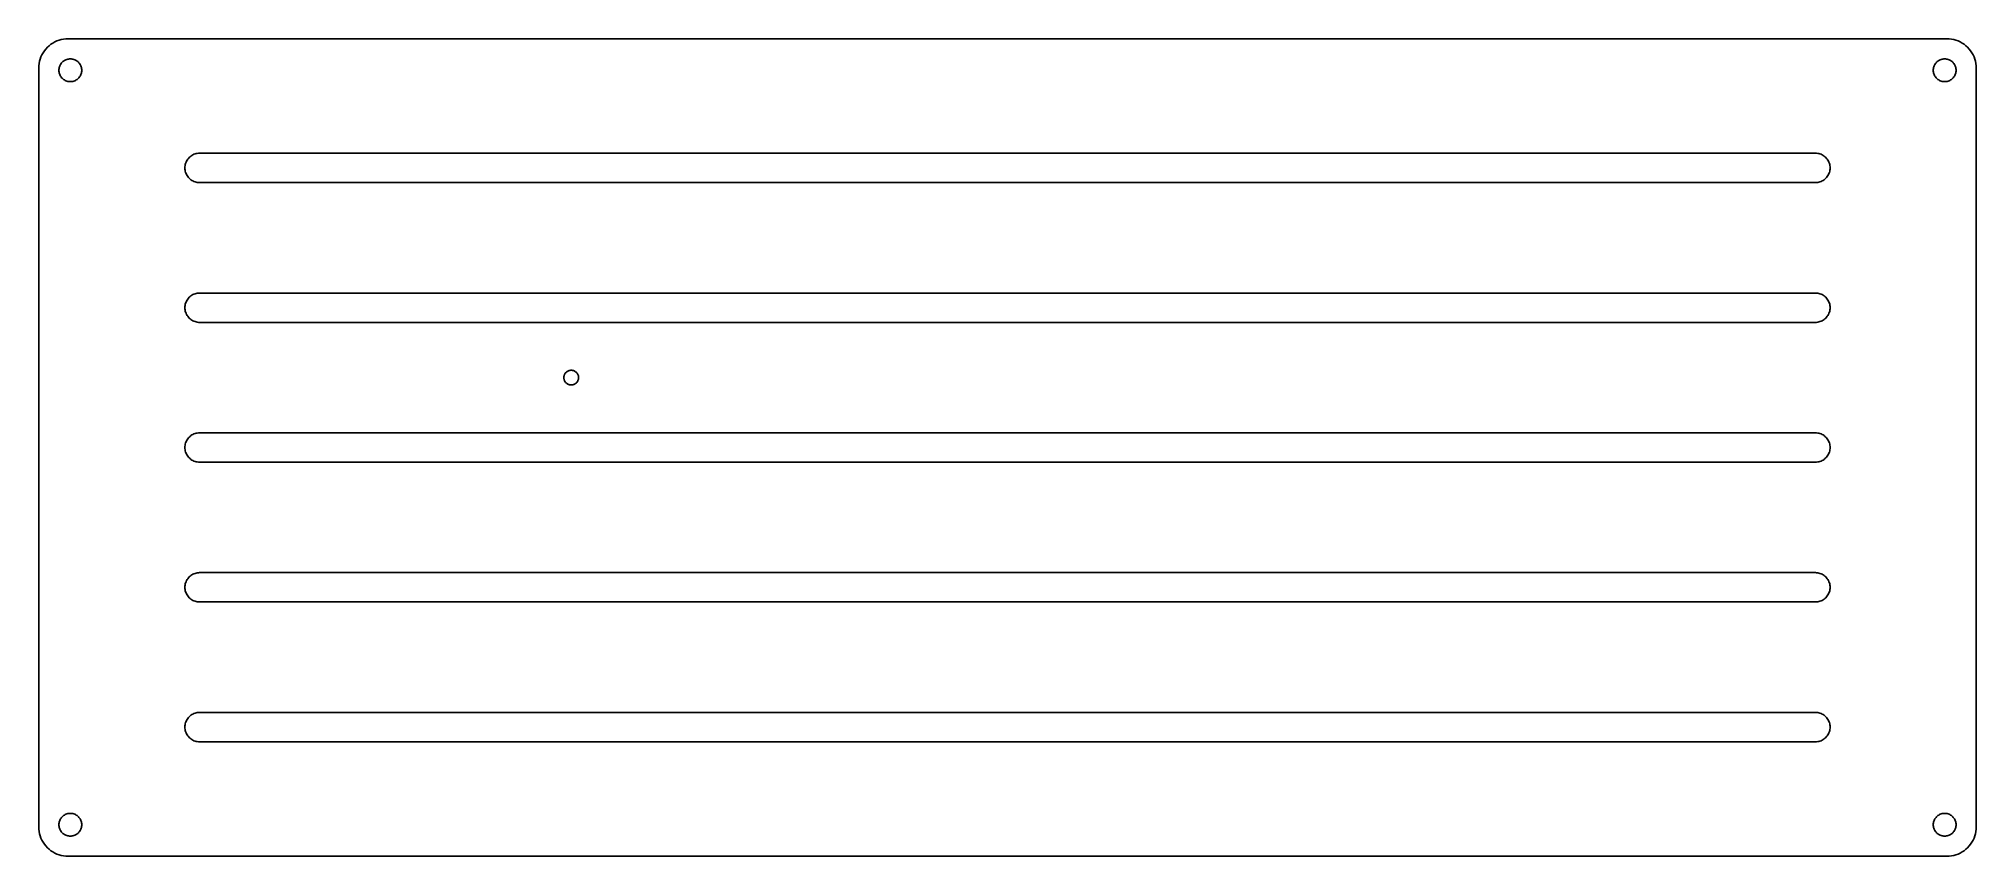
# Model space of a CAD drawing. Extents: x 0 to 264, y 0 to 112.
import ezdxf

# ---------------------------------------------------------------- set-up
doc = ezdxf.new("R2010")
doc.units = 0
doc.layers.get('0').update_dxf_attribs({"linetype": 'CONTINUOUS'})

msp = doc.modelspace()

# ---------------------------------------------------------------- linework, layer by layer
at = {"color": 0}
for p, q in [((1.74322, 110.736), (2.00504, 110.91)), ((2.00504, 110.91), (2.27928, 111.064)), ((2.27928, 111.064), (2.56315, 111.195)), ((2.56315, 111.195), (2.85805, 111.304)), ((2.85805, 111.304), (3.16122, 111.388)), ((3.16122, 111.388), (3.46852, 111.45)), ((3.46852, 111.45), (3.78135, 111.487)), ((3.78135, 111.487), (4.09416, 111.5)), ((4.09416, 111.5), (259.895, 111.499)), ((259.895, 111.499), (260.208, 111.487)), ((260.208, 111.487), (260.521, 111.45)), ((260.521, 111.45), (260.828, 111.388)), ((260.828, 111.388), (261.131, 111.304)), ((261.131, 111.304), (261.426, 111.195)), ((261.426, 111.195), (261.71, 111.064)), ((261.71, 111.064), (261.984, 110.91)), ((261.984, 110.91), (262.246, 110.736)), ((0.14332, 108.125), (0.20533, 108.432)), ((0.20533, 108.432), (0.28939, 108.736)), ((0.28939, 108.736), (0.39825, 109.031)), ((0.39825, 109.031), (0.52917, 109.314)), ((0.52917, 109.314), (0.68351, 109.589)), ((0.68351, 109.589), (0.85714, 109.85)), ((0.85714, 109.85), (1.05282, 110.097)), ((1.05282, 110.097), (1.26642, 110.327)), ((1.26642, 110.327), (1.49655, 110.541)), ((1.49655, 110.541), (1.74322, 110.736)), ((3.21359, 108.206), (3.13917, 108.111)), ((3.29765, 108.296), (3.21359, 108.206)), ((3.38722, 108.38), (3.29765, 108.296)), ((3.4823, 108.454), (3.38722, 108.38)), ((3.58429, 108.522), (3.4823, 108.454)), ((3.69037, 108.581), (3.58429, 108.522)), ((3.80062, 108.632), (3.69037, 108.581)), ((3.91502, 108.674), (3.80062, 108.632)), ((4.03214, 108.707), (3.91502, 108.674)), ((4.15202, 108.731), (4.03214, 108.707)), ((4.27193, 108.745), (4.15202, 108.731)), ((4.39318, 108.749), (4.27193, 108.745)), ((4.51584, 108.745), (4.39318, 108.749)), ((4.63571, 108.731), (4.51584, 108.745)), ((4.75562, 108.707), (4.63571, 108.731)), ((4.87274, 108.674), (4.75562, 108.707)), ((4.98711, 108.632), (4.87274, 108.674)), ((5.09736, 108.581), (4.98711, 108.632)), ((5.20347, 108.522), (5.09736, 108.581)), ((5.30408, 108.454), (5.20347, 108.522)), ((5.40053, 108.38), (5.30408, 108.454)), ((5.4901, 108.296), (5.40053, 108.38)), ((5.5728, 108.206), (5.4901, 108.296)), ((5.6472, 108.111), (5.5728, 108.206)), ((258.417, 108.206), (258.342, 108.111)), ((258.499, 108.296), (258.417, 108.206)), ((258.589, 108.38), (258.499, 108.296)), ((258.685, 108.454), (258.589, 108.38)), ((258.786, 108.522), (258.685, 108.454)), ((258.892, 108.581), (258.786, 108.522)), ((259.002, 108.632), (258.892, 108.581)), ((259.117, 108.674), (259.002, 108.632)), ((259.234, 108.707), (259.117, 108.674)), ((259.354, 108.731), (259.234, 108.707)), ((259.474, 108.745), (259.354, 108.731)), ((259.596, 108.749), (259.474, 108.745)), ((259.717, 108.745), (259.596, 108.749)), ((259.837, 108.731), (259.717, 108.745)), ((259.957, 108.707), (259.837, 108.731)), ((260.074, 108.674), (259.957, 108.707)), ((260.189, 108.632), (260.074, 108.674)), ((260.3, 108.581), (260.189, 108.632)), ((260.405, 108.522), (260.3, 108.581)), ((260.507, 108.454), (260.405, 108.522)), ((260.602, 108.38), (260.507, 108.454)), ((260.692, 108.296), (260.602, 108.38)), ((260.774, 108.206), (260.692, 108.296)), ((260.85, 108.111), (260.774, 108.206)), ((262.246, 110.736), (262.493, 110.541)), ((262.493, 110.541), (262.724, 110.327)), ((262.724, 110.327), (262.937, 110.097)), ((262.937, 110.097), (263.132, 109.85)), ((263.132, 109.85), (263.306, 109.589)), ((263.306, 109.589), (263.46, 109.314)), ((263.46, 109.314), (263.591, 109.031)), ((263.591, 109.031), (263.7, 108.736)), ((263.7, 108.736), (263.784, 108.432)), ((263.784, 108.432), (263.846, 108.125)), ((0.09371, 4.09829), (0.09508, 107.5)), ((0.09508, 107.5), (0.10611, 107.812)), ((0.10611, 107.812), (0.14332, 108.125)), ((2.84841, 107.322), (2.84427, 107.2)), ((2.84427, 107.2), (2.84841, 107.078)), ((2.86219, 107.442), (2.84841, 107.322)), ((2.84841, 107.078), (2.86219, 106.958)), ((2.88699, 107.561), (2.86219, 107.442)), ((2.86219, 106.958), (2.88699, 106.838)), ((2.92006, 107.678), (2.88699, 107.561)), ((2.88699, 106.838), (2.92006, 106.721)), ((2.9614, 107.793), (2.92006, 107.678)), ((2.92006, 106.721), (2.9614, 106.606)), ((3.01239, 107.903), (2.9614, 107.793)), ((2.9614, 106.606), (3.01239, 106.496)), ((3.07165, 108.009), (3.01239, 107.903)), ((3.01239, 106.496), (3.07165, 106.39)), ((3.13917, 108.111), (3.07165, 108.009)), ((3.07165, 106.39), (3.13917, 106.289)), ((3.13917, 106.289), (3.21359, 106.193)), ((3.21359, 106.193), (3.29765, 106.104)), ((3.29765, 106.104), (3.38722, 106.021)), ((3.38722, 106.021), (3.4823, 105.946)), ((3.4823, 105.946), (3.58429, 105.877)), ((3.58429, 105.877), (3.69037, 105.818)), ((3.69037, 105.818), (3.80062, 105.767)), ((3.80062, 105.767), (3.91502, 105.726)), ((3.91502, 105.726), (4.03214, 105.693)), ((4.03214, 105.693), (4.15202, 105.669)), ((4.15202, 105.669), (4.27193, 105.654)), ((4.27193, 105.654), (4.39318, 105.65)), ((4.39318, 105.65), (4.51584, 105.654)), ((4.51584, 105.654), (4.63571, 105.669)), ((4.63571, 105.669), (4.75562, 105.693)), ((4.75562, 105.693), (4.87274, 105.726)), ((4.87274, 105.726), (4.98711, 105.767)), ((4.98711, 105.767), (5.09736, 105.818)), ((5.09736, 105.818), (5.20347, 105.877)), ((5.20347, 105.877), (5.30408, 105.946)), ((5.30408, 105.946), (5.40053, 106.021)), ((5.40053, 106.021), (5.4901, 106.104)), ((5.4901, 106.104), (5.5728, 106.193)), ((5.5728, 106.193), (5.6472, 106.289)), ((5.71609, 108.009), (5.6472, 108.111)), ((5.6472, 106.289), (5.71609, 106.39)), ((5.77536, 107.903), (5.71609, 108.009)), ((5.71609, 106.39), (5.77536, 106.496)), ((5.82634, 107.793), (5.77536, 107.903)), ((5.77536, 106.496), (5.82634, 106.606)), ((5.86768, 107.678), (5.82634, 107.793)), ((5.82634, 106.606), (5.86768, 106.721)), ((5.90077, 107.561), (5.86768, 107.678)), ((5.86768, 106.721), (5.90077, 106.838)), ((5.9242, 107.442), (5.90077, 107.561)), ((5.90077, 106.838), (5.9242, 106.958)), ((5.93933, 107.322), (5.9242, 107.442)), ((5.9242, 106.958), (5.93933, 107.078)), ((5.94349, 107.2), (5.93933, 107.322)), ((5.93933, 107.078), (5.94349, 107.2)), ((258.051, 107.322), (258.046, 107.2)), ((258.046, 107.2), (258.051, 107.078)), ((258.065, 107.442), (258.051, 107.322)), ((258.051, 107.078), (258.065, 106.958)), ((258.089, 107.561), (258.065, 107.442)), ((258.065, 106.958), (258.089, 106.838)), ((258.122, 107.678), (258.089, 107.561)), ((258.089, 106.838), (258.122, 106.721)), ((258.165, 107.793), (258.122, 107.678)), ((258.122, 106.721), (258.165, 106.606)), ((258.215, 107.903), (258.165, 107.793)), ((258.165, 106.606), (258.215, 106.496)), ((258.273, 108.009), (258.215, 107.903)), ((258.215, 106.496), (258.273, 106.39)), ((258.342, 108.111), (258.273, 108.009)), ((258.273, 106.39), (258.342, 106.289)), ((258.342, 106.289), (258.417, 106.193)), ((258.417, 106.193), (258.499, 106.104)), ((258.499, 106.104), (258.589, 106.021)), ((258.589, 106.021), (258.685, 105.946)), ((258.685, 105.946), (258.786, 105.877)), ((258.786, 105.877), (258.892, 105.818)), ((258.892, 105.818), (259.002, 105.767)), ((259.002, 105.767), (259.117, 105.726)), ((259.117, 105.726), (259.234, 105.693)), ((259.234, 105.693), (259.354, 105.669)), ((259.354, 105.669), (259.474, 105.654)), ((259.474, 105.654), (259.596, 105.65)), ((259.596, 105.65), (259.717, 105.654)), ((259.717, 105.654), (259.837, 105.669)), ((259.837, 105.669), (259.957, 105.693)), ((259.957, 105.693), (260.074, 105.726)), ((260.074, 105.726), (260.189, 105.767)), ((260.189, 105.767), (260.3, 105.818)), ((260.3, 105.818), (260.405, 105.877)), ((260.405, 105.877), (260.507, 105.946)), ((260.507, 105.946), (260.602, 106.021)), ((260.602, 106.021), (260.692, 106.104)), ((260.692, 106.104), (260.774, 106.193)), ((260.774, 106.193), (260.85, 106.289)), ((260.918, 108.009), (260.85, 108.111)), ((260.85, 106.289), (260.918, 106.39)), ((260.977, 107.903), (260.918, 108.009)), ((260.918, 106.39), (260.977, 106.496)), ((261.028, 107.793), (260.977, 107.903)), ((260.977, 106.496), (261.028, 106.606)), ((261.069, 107.678), (261.028, 107.793)), ((261.028, 106.606), (261.069, 106.721)), ((261.102, 107.561), (261.069, 107.678)), ((261.069, 106.721), (261.102, 106.838)), ((261.127, 107.442), (261.102, 107.561)), ((261.102, 106.838), (261.127, 106.958)), ((261.141, 107.322), (261.127, 107.442)), ((261.127, 106.958), (261.141, 107.078)), ((261.145, 107.2), (261.141, 107.322)), ((261.141, 107.078), (261.145, 107.2)), ((263.846, 108.125), (263.883, 107.812)), ((263.883, 107.812), (263.896, 107.5)), ((263.896, 107.5), (263.896, 4.09829)), ((20.377, 95.075), (20.2902, 94.9441)), ((20.4735, 95.1978), (20.377, 95.075)), ((20.581, 95.3135), (20.4735, 95.1978)), ((20.6954, 95.4193), (20.581, 95.3135)), ((20.8194, 95.5174), (20.6954, 95.4193)), ((20.9503, 95.6042), (20.8194, 95.5174)), ((21.0867, 95.6814), (20.9503, 95.6042)), ((21.2301, 95.7474), (21.0867, 95.6814)), ((21.3761, 95.8014), (21.2301, 95.7474)), ((21.5277, 95.8441), (21.3761, 95.8014)), ((21.682, 95.8744), (21.5277, 95.8441)), ((21.8378, 95.8921), (21.682, 95.8744)), ((21.9949, 95.8991), (21.8378, 95.8921)), ((241.995, 95.8991), (21.9949, 95.8991)), ((242.152, 95.8921), (241.995, 95.8991)), ((242.307, 95.8744), (242.152, 95.8921)), ((242.462, 95.8441), (242.307, 95.8744)), ((242.613, 95.8014), (242.462, 95.8441)), ((242.759, 95.7474), (242.613, 95.8014)), ((242.903, 95.6814), (242.759, 95.7474)), ((243.039, 95.6042), (242.903, 95.6814)), ((243.171, 95.5174), (243.039, 95.6042)), ((243.294, 95.4193), (243.171, 95.5174)), ((243.409, 95.3135), (243.294, 95.4193)), ((243.516, 95.1978), (243.409, 95.3135)), ((243.612, 95.075), (243.516, 95.1978)), ((243.699, 94.9441), (243.612, 95.075)), ((20.0008, 94.0551), (19.9953, 93.8982)), ((19.9953, 93.8982), (20.0008, 93.7426)), ((20.0201, 94.2125), (20.0008, 94.0551)), ((20.0008, 93.7426), (20.0201, 93.5852)), ((20.0491, 94.3652), (20.0201, 94.2125)), ((20.0201, 93.5852), (20.0491, 93.4325)), ((20.0932, 94.5169), (20.0491, 94.3652)), ((20.0491, 93.4325), (20.0932, 93.2808)), ((20.1469, 94.6644), (20.0932, 94.5169)), ((20.0932, 93.2808), (20.1469, 93.1333)), ((20.2131, 94.8062), (20.1469, 94.6644)), ((20.1469, 93.1333), (20.2131, 92.9915)), ((20.2902, 94.9441), (20.2131, 94.8062)), ((20.2131, 92.9915), (20.2902, 92.8536)), ((20.2902, 92.8536), (20.377, 92.7227)), ((20.377, 92.7227), (20.4735, 92.5999)), ((20.4735, 92.5999), (20.581, 92.4842)), ((20.581, 92.4842), (20.6954, 92.378)), ((20.6954, 92.378), (20.8194, 92.2803)), ((243.171, 92.2803), (243.294, 92.378)), ((243.294, 92.378), (243.409, 92.4842)), ((243.409, 92.4842), (243.516, 92.5999)), ((243.516, 92.5999), (243.612, 92.7227)), ((243.612, 92.7227), (243.699, 92.8536)), ((243.777, 94.8062), (243.699, 94.9441)), ((243.699, 92.8536), (243.777, 92.9915)), ((243.842, 94.6644), (243.777, 94.8062)), ((243.777, 92.9915), (243.842, 93.1333)), ((243.896, 94.5169), (243.842, 94.6644)), ((243.842, 93.1333), (243.896, 93.2808)), ((243.94, 94.3652), (243.896, 94.5169)), ((243.896, 93.2808), (243.94, 93.4325)), ((243.969, 94.2125), (243.94, 94.3652)), ((243.94, 93.4325), (243.969, 93.5852)), ((243.989, 94.0551), (243.969, 94.2125)), ((243.969, 93.5852), (243.989, 93.7426)), ((243.994, 93.8982), (243.989, 94.0551)), ((243.989, 93.7426), (243.994, 93.8982)), ((20.8194, 92.2803), (20.9503, 92.1935)), ((20.9503, 92.1935), (21.0867, 92.1163)), ((21.0867, 92.1163), (21.2301, 92.0503)), ((21.2301, 92.0503), (21.3761, 91.9963)), ((21.3761, 91.9963), (21.5277, 91.9536)), ((21.5277, 91.9536), (21.682, 91.9233)), ((21.682, 91.9233), (21.8378, 91.9043)), ((21.8378, 91.9043), (21.9949, 91.8986)), ((21.9949, 91.8986), (241.995, 91.8986)), ((241.995, 91.8986), (242.152, 91.9043)), ((242.152, 91.9043), (242.307, 91.9233)), ((242.307, 91.9233), (242.462, 91.9536)), ((242.462, 91.9536), (242.613, 91.9963)), ((242.613, 91.9963), (242.759, 92.0503)), ((242.759, 92.0503), (242.903, 92.1163)), ((242.903, 92.1163), (243.039, 92.1935)), ((243.039, 92.1935), (243.171, 92.2803)), ((20.9503, 76.5542), (20.8194, 76.4674)), ((21.0867, 76.6315), (20.9503, 76.5542)), ((21.2301, 76.6974), (21.0867, 76.6315)), ((21.3761, 76.7514), (21.2301, 76.6974)), ((21.5277, 76.7941), (21.3761, 76.7514)), ((21.682, 76.8244), (21.5277, 76.7941)), ((21.8378, 76.8421), (21.682, 76.8244)), ((21.9949, 76.8491), (21.8378, 76.8421)), ((241.995, 76.8491), (21.9949, 76.8491)), ((242.152, 76.8421), (241.995, 76.8491)), ((242.307, 76.8244), (242.152, 76.8421)), ((242.462, 76.7941), (242.307, 76.8244)), ((242.613, 76.7514), (242.462, 76.7941)), ((242.759, 76.6974), (242.613, 76.7514)), ((242.903, 76.6315), (242.759, 76.6974)), ((243.039, 76.5542), (242.903, 76.6315)), ((243.171, 76.4674), (243.039, 76.5542)), ((20.0008, 75.0051), (19.9953, 74.8482)), ((19.9953, 74.8482), (20.0008, 74.6926)), ((20.0201, 75.1625), (20.0008, 75.0051)), ((20.0008, 74.6926), (20.0201, 74.5352)), ((20.0491, 75.3152), (20.0201, 75.1625)), ((20.0201, 74.5352), (20.0491, 74.3825)), ((20.0932, 75.4669), (20.0491, 75.3152)), ((20.0491, 74.3825), (20.0932, 74.2308)), ((20.1469, 75.6144), (20.0932, 75.4669)), ((20.0932, 74.2308), (20.1469, 74.0833)), ((20.2131, 75.7562), (20.1469, 75.6144)), ((20.1469, 74.0833), (20.2131, 73.9415)), ((20.2902, 75.8941), (20.2131, 75.7562)), ((20.2131, 73.9415), (20.2902, 73.8036)), ((20.377, 76.025), (20.2902, 75.8941)), ((20.4735, 76.1478), (20.377, 76.025)), ((20.581, 76.2635), (20.4735, 76.1478)), ((20.6954, 76.3693), (20.581, 76.2635)), ((20.8194, 76.4674), (20.6954, 76.3693)), ((243.294, 76.3693), (243.171, 76.4674)), ((243.409, 76.2635), (243.294, 76.3693)), ((243.516, 76.1478), (243.409, 76.2635)), ((243.612, 76.025), (243.516, 76.1478)), ((243.699, 75.8941), (243.612, 76.025)), ((243.777, 75.7562), (243.699, 75.8941)), ((243.699, 73.8036), (243.777, 73.9415)), ((243.842, 75.6144), (243.777, 75.7562)), ((243.777, 73.9415), (243.842, 74.0833)), ((243.896, 75.4669), (243.842, 75.6144)), ((243.842, 74.0833), (243.896, 74.2308)), ((243.94, 75.3152), (243.896, 75.4669)), ((243.896, 74.2308), (243.94, 74.3825)), ((243.969, 75.1625), (243.94, 75.3152)), ((243.94, 74.3825), (243.969, 74.5352)), ((243.989, 75.0051), (243.969, 75.1625)), ((243.969, 74.5352), (243.989, 74.6926)), ((243.994, 74.8482), (243.989, 75.0051)), ((243.989, 74.6926), (243.994, 74.8482)), ((20.2902, 73.8036), (20.377, 73.6727)), ((20.377, 73.6727), (20.4735, 73.5499)), ((20.4735, 73.5499), (20.581, 73.4342)), ((20.581, 73.4342), (20.6954, 73.328)), ((20.6954, 73.328), (20.8194, 73.2303)), ((20.8194, 73.2303), (20.9503, 73.1435)), ((20.9503, 73.1435), (21.0867, 73.0663)), ((21.0867, 73.0663), (21.2301, 73.0003)), ((21.2301, 73.0003), (21.3761, 72.9463)), ((21.3761, 72.9463), (21.5277, 72.9036)), ((21.5277, 72.9036), (21.682, 72.8733)), ((21.682, 72.8733), (21.8378, 72.8543)), ((21.8378, 72.8543), (21.9949, 72.8486)), ((21.9949, 72.8486), (241.995, 72.8486)), ((241.995, 72.8486), (242.152, 72.8543)), ((242.152, 72.8543), (242.307, 72.8733)), ((242.307, 72.8733), (242.462, 72.9036)), ((242.462, 72.9036), (242.613, 72.9463)), ((242.613, 72.9463), (242.759, 73.0003)), ((242.759, 73.0003), (242.903, 73.0663)), ((242.903, 73.0663), (243.039, 73.1435)), ((243.039, 73.1435), (243.171, 73.2303)), ((243.171, 73.2303), (243.294, 73.328)), ((243.294, 73.328), (243.409, 73.4342)), ((243.409, 73.4342), (243.516, 73.5499)), ((243.516, 73.5499), (243.612, 73.6727)), ((243.612, 73.6727), (243.699, 73.8036)), ((71.8301, 65.9723), (71.7822, 65.9116)), ((71.8841, 66.0315), (71.8301, 65.9723)), ((71.942, 66.0837), (71.8841, 66.0315)), ((72.0027, 66.1335), (71.942, 66.0837)), ((72.0686, 66.1762), (72.0027, 66.1335)), ((72.136, 66.2146), (72.0686, 66.1762)), ((72.208, 66.2478), (72.136, 66.2146)), ((72.2824, 66.2753), (72.208, 66.2478)), ((72.3579, 66.2961), (72.2824, 66.2753)), ((72.4352, 66.3113), (72.3579, 66.2961)), ((72.5124, 66.3208), (72.4352, 66.3113)), ((72.5911, 66.3236), (72.5124, 66.3208)), ((72.668, 66.3208), (72.5911, 66.3236)), ((72.7467, 66.3113), (72.668, 66.3208)), ((72.8239, 66.2961), (72.7467, 66.3113)), ((72.8998, 66.2753), (72.8239, 66.2961)), ((72.9738, 66.2478), (72.8998, 66.2753)), ((73.0444, 66.2146), (72.9738, 66.2478)), ((73.1132, 66.1762), (73.0444, 66.2146)), ((73.1795, 66.1335), (73.1132, 66.1762)), ((73.2398, 66.0837), (73.1795, 66.1335)), ((73.2977, 66.0315), (73.2398, 66.0837)), ((73.3503, 65.9723), (73.2977, 66.0315)), ((73.4, 65.9116), (73.3503, 65.9723)), ((71.5931, 65.4018), (71.5906, 65.3232)), ((71.5906, 65.3232), (71.5931, 65.2459)), ((71.603, 65.4801), (71.5931, 65.4018)), ((71.5931, 65.2459), (71.603, 65.1676)), ((71.6195, 65.5574), (71.603, 65.4801)), ((71.603, 65.1676), (71.6195, 65.0903)), ((71.64, 65.6332), (71.6195, 65.5574)), ((71.6195, 65.0903), (71.64, 65.0145)), ((71.6661, 65.7063), (71.64, 65.6332)), ((71.64, 65.0145), (71.6661, 64.9414)), ((71.6993, 65.7779), (71.6661, 65.7063)), ((71.6661, 64.9414), (71.6993, 64.8698)), ((71.7381, 65.8453), (71.6993, 65.7779)), ((71.6993, 64.8698), (71.7381, 64.8021)), ((71.7822, 65.9116), (71.7381, 65.8453)), ((71.7381, 64.8021), (71.7822, 64.7361)), ((71.7822, 64.7361), (71.8301, 64.6755)), ((71.8301, 64.6755), (71.8841, 64.6162)), ((71.8841, 64.6162), (71.942, 64.564)), ((71.942, 64.564), (72.0027, 64.5142)), ((72.0027, 64.5142), (72.0686, 64.4701)), ((72.0686, 64.4701), (72.136, 64.4331)), ((72.136, 64.4331), (72.208, 64.3999)), ((72.208, 64.3999), (72.2824, 64.3724)), ((72.2824, 64.3724), (72.3579, 64.3516)), ((72.3579, 64.3516), (72.4352, 64.3364)), ((72.4352, 64.3364), (72.5124, 64.3269)), ((72.5124, 64.3269), (72.5911, 64.3241)), ((72.5911, 64.3241), (72.668, 64.3269)), ((72.668, 64.3269), (72.7467, 64.3364)), ((72.7467, 64.3364), (72.8239, 64.3516)), ((72.8239, 64.3516), (72.8998, 64.3724)), ((72.8998, 64.3724), (72.9738, 64.3999)), ((72.9738, 64.3999), (73.0444, 64.4331)), ((73.0444, 64.4331), (73.1132, 64.4701)), ((73.1132, 64.4701), (73.1795, 64.5142)), ((73.1795, 64.5142), (73.2398, 64.564)), ((73.2398, 64.564), (73.2977, 64.6162)), ((73.2977, 64.6162), (73.3503, 64.6755)), ((73.3503, 64.6755), (73.4, 64.7361)), ((73.4441, 65.8453), (73.4, 65.9116)), ((73.4, 64.7361), (73.4441, 64.8021)), ((73.4811, 65.7779), (73.4441, 65.8453)), ((73.4441, 64.8021), (73.4811, 64.8698)), ((73.5143, 65.7063), (73.4811, 65.7779)), ((73.4811, 64.8698), (73.5143, 64.9414)), ((73.5418, 65.6332), (73.5143, 65.7063)), ((73.5143, 64.9414), (73.5418, 65.0145)), ((73.5623, 65.5574), (73.5418, 65.6332)), ((73.5418, 65.0145), (73.5623, 65.0903)), ((73.5789, 65.4801), (73.5623, 65.5574)), ((73.5623, 65.0903), (73.5789, 65.1676)), ((73.5873, 65.4018), (73.5789, 65.4801)), ((73.5789, 65.1676), (73.5873, 65.2459)), ((73.5912, 65.3232), (73.5873, 65.4018)), ((73.5873, 65.2459), (73.5912, 65.3232)), ((20.0008, 55.9551), (19.9953, 55.7982)), ((19.9953, 55.7982), (20.0008, 55.6426)), ((20.0201, 56.1125), (20.0008, 55.9551)), ((20.0008, 55.6426), (20.0201, 55.4852)), ((20.0491, 56.2652), (20.0201, 56.1125)), ((20.0201, 55.4852), (20.0491, 55.3325)), ((20.0932, 56.4169), (20.0491, 56.2652)), ((20.1469, 56.5644), (20.0932, 56.4169)), ((20.2131, 56.7062), (20.1469, 56.5644)), ((20.2902, 56.8441), (20.2131, 56.7062)), ((20.377, 56.975), (20.2902, 56.8441)), ((20.4735, 57.0978), (20.377, 56.975)), ((20.581, 57.2135), (20.4735, 57.0978)), ((20.6954, 57.3193), (20.581, 57.2135)), ((20.8194, 57.4174), (20.6954, 57.3193)), ((20.9503, 57.5042), (20.8194, 57.4174)), ((21.0867, 57.5814), (20.9503, 57.5042)), ((21.2301, 57.6474), (21.0867, 57.5814)), ((21.3761, 57.7014), (21.2301, 57.6474)), ((21.5277, 57.7441), (21.3761, 57.7014)), ((21.682, 57.7744), (21.5277, 57.7441)), ((21.8378, 57.7921), (21.682, 57.7744)), ((21.9949, 57.7991), (21.8378, 57.7921)), ((241.995, 57.7991), (21.9949, 57.7991)), ((242.152, 57.7921), (241.995, 57.7991)), ((242.307, 57.7744), (242.152, 57.7921)), ((242.462, 57.7441), (242.307, 57.7744)), ((242.613, 57.7014), (242.462, 57.7441)), ((242.759, 57.6474), (242.613, 57.7014)), ((242.903, 57.5814), (242.759, 57.6474)), ((243.039, 57.5042), (242.903, 57.5814)), ((243.171, 57.4174), (243.039, 57.5042)), ((243.294, 57.3193), (243.171, 57.4174)), ((243.409, 57.2135), (243.294, 57.3193)), ((243.516, 57.0978), (243.409, 57.2135)), ((243.612, 56.975), (243.516, 57.0978)), ((243.699, 56.8441), (243.612, 56.975)), ((243.777, 56.7062), (243.699, 56.8441)), ((243.842, 56.5644), (243.777, 56.7062)), ((243.896, 56.4169), (243.842, 56.5644)), ((243.94, 56.2652), (243.896, 56.4169)), ((243.969, 56.1125), (243.94, 56.2652)), ((243.94, 55.3325), (243.969, 55.4852)), ((243.989, 55.9551), (243.969, 56.1125)), ((243.969, 55.4852), (243.989, 55.6426)), ((243.994, 55.7982), (243.989, 55.9551)), ((243.989, 55.6426), (243.994, 55.7982)), ((20.0491, 55.3325), (20.0932, 55.1808)), ((20.0932, 55.1808), (20.1469, 55.0333)), ((20.1469, 55.0333), (20.2131, 54.8915)), ((20.2131, 54.8915), (20.2902, 54.7536)), ((20.2902, 54.7536), (20.377, 54.6227)), ((20.377, 54.6227), (20.4735, 54.4999)), ((20.4735, 54.4999), (20.581, 54.3842)), ((20.581, 54.3842), (20.6954, 54.278)), ((20.6954, 54.278), (20.8194, 54.1803)), ((20.8194, 54.1803), (20.9503, 54.0935)), ((20.9503, 54.0935), (21.0867, 54.0163)), ((21.0867, 54.0163), (21.2301, 53.9503)), ((21.2301, 53.9503), (21.3761, 53.8963)), ((21.3761, 53.8963), (21.5277, 53.8536)), ((21.5277, 53.8536), (21.682, 53.8233)), ((21.682, 53.8233), (21.8378, 53.8043)), ((21.8378, 53.8043), (21.9949, 53.7986)), ((21.9949, 53.7986), (241.995, 53.7986)), ((241.995, 53.7986), (242.152, 53.8043)), ((242.152, 53.8043), (242.307, 53.8233)), ((242.307, 53.8233), (242.462, 53.8536)), ((242.462, 53.8536), (242.613, 53.8963)), ((242.613, 53.8963), (242.759, 53.9503)), ((242.759, 53.9503), (242.903, 54.0163)), ((242.903, 54.0163), (243.039, 54.0935)), ((243.039, 54.0935), (243.171, 54.1803)), ((243.171, 54.1803), (243.294, 54.278)), ((243.294, 54.278), (243.409, 54.3842)), ((243.409, 54.3842), (243.516, 54.4999)), ((243.516, 54.4999), (243.612, 54.6227)), ((243.612, 54.6227), (243.699, 54.7536)), ((243.699, 54.7536), (243.777, 54.8915)), ((243.777, 54.8915), (243.842, 55.0333)), ((243.842, 55.0333), (243.896, 55.1808)), ((243.896, 55.1808), (243.94, 55.3325)), ((20.0201, 37.0625), (20.0008, 36.9051)), ((20.0491, 37.2152), (20.0201, 37.0625)), ((20.0932, 37.3669), (20.0491, 37.2152)), ((20.1469, 37.5144), (20.0932, 37.3669)), ((20.2131, 37.6562), (20.1469, 37.5144)), ((20.2902, 37.7941), (20.2131, 37.6562)), ((20.377, 37.925), (20.2902, 37.7941)), ((20.4735, 38.0478), (20.377, 37.925)), ((20.581, 38.1635), (20.4735, 38.0478)), ((20.6954, 38.2693), (20.581, 38.1635)), ((20.8194, 38.3674), (20.6954, 38.2693)), ((20.9503, 38.4542), (20.8194, 38.3674)), ((21.0867, 38.5314), (20.9503, 38.4542)), ((21.2301, 38.5974), (21.0867, 38.5314)), ((21.3761, 38.6514), (21.2301, 38.5974)), ((21.5277, 38.6941), (21.3761, 38.6514)), ((21.682, 38.7244), (21.5277, 38.6941)), ((21.8378, 38.7421), (21.682, 38.7244)), ((21.9949, 38.7491), (21.8378, 38.7421)), ((241.995, 38.7491), (21.9949, 38.7491)), ((242.152, 38.7421), (241.995, 38.7491)), ((242.307, 38.7244), (242.152, 38.7421)), ((242.462, 38.6941), (242.307, 38.7244)), ((242.613, 38.6514), (242.462, 38.6941)), ((242.759, 38.5974), (242.613, 38.6514)), ((242.903, 38.5314), (242.759, 38.5974)), ((243.039, 38.4542), (242.903, 38.5314)), ((243.171, 38.3674), (243.039, 38.4542)), ((243.294, 38.2693), (243.171, 38.3674)), ((243.409, 38.1635), (243.294, 38.2693)), ((243.516, 38.0478), (243.409, 38.1635)), ((243.612, 37.925), (243.516, 38.0478)), ((243.699, 37.7941), (243.612, 37.925)), ((243.777, 37.6562), (243.699, 37.7941)), ((243.842, 37.5144), (243.777, 37.6562)), ((243.896, 37.3669), (243.842, 37.5144)), ((243.94, 37.2152), (243.896, 37.3669)), ((243.969, 37.0625), (243.94, 37.2152)), ((243.989, 36.9051), (243.969, 37.0625)), ((20.0008, 36.9051), (19.9953, 36.7482)), ((19.9953, 36.7482), (20.0008, 36.5926)), ((20.0008, 36.5926), (20.0201, 36.4352)), ((20.0201, 36.4352), (20.0491, 36.2825)), ((20.0491, 36.2825), (20.0932, 36.1308)), ((20.0932, 36.1308), (20.1469, 35.9833)), ((20.1469, 35.9833), (20.2131, 35.8415)), ((20.2131, 35.8415), (20.2902, 35.7036)), ((20.2902, 35.7036), (20.377, 35.5727)), ((20.377, 35.5727), (20.4735, 35.4499)), ((20.4735, 35.4499), (20.581, 35.3342)), ((20.581, 35.3342), (20.6954, 35.2282)), ((20.6954, 35.2282), (20.8194, 35.1303)), ((20.8194, 35.1303), (20.9503, 35.0435)), ((20.9503, 35.0435), (21.0867, 34.9663)), ((21.0867, 34.9663), (21.2301, 34.9002)), ((21.2301, 34.9002), (21.3761, 34.8464)), ((21.3761, 34.8464), (21.5277, 34.8038)), ((21.5277, 34.8038), (21.682, 34.7734)), ((21.682, 34.7734), (21.8378, 34.7541)), ((21.8378, 34.7541), (21.9949, 34.7486)), ((21.9949, 34.7486), (241.995, 34.7486)), ((241.995, 34.7486), (242.152, 34.7541)), ((242.152, 34.7541), (242.307, 34.7734)), ((242.307, 34.7734), (242.462, 34.8038)), ((242.462, 34.8038), (242.613, 34.8464)), ((242.613, 34.8464), (242.759, 34.9002)), ((242.759, 34.9002), (242.903, 34.9663)), ((242.903, 34.9663), (243.039, 35.0435)), ((243.039, 35.0435), (243.171, 35.1303)), ((243.171, 35.1303), (243.294, 35.2282)), ((243.294, 35.2282), (243.409, 35.3342)), ((243.409, 35.3342), (243.516, 35.4499)), ((243.516, 35.4499), (243.612, 35.5727)), ((243.612, 35.5727), (243.699, 35.7036)), ((243.699, 35.7036), (243.777, 35.8415)), ((243.777, 35.8415), (243.842, 35.9833)), ((243.842, 35.9833), (243.896, 36.1308)), ((243.896, 36.1308), (243.94, 36.2825)), ((243.94, 36.2825), (243.969, 36.4352)), ((243.969, 36.4352), (243.989, 36.5926)), ((243.994, 36.7482), (243.989, 36.9051)), ((243.989, 36.5926), (243.994, 36.7482)), ((20.2131, 18.6063), (20.1469, 18.4643)), ((20.2902, 18.7441), (20.2131, 18.6063)), ((20.377, 18.875), (20.2902, 18.7441)), ((20.4735, 18.9976), (20.377, 18.875)), ((20.581, 19.1134), (20.4735, 18.9976)), ((20.6954, 19.2195), (20.581, 19.1134)), ((20.8194, 19.3173), (20.6954, 19.2195)), ((20.9503, 19.4042), (20.8194, 19.3173)), ((21.0867, 19.4813), (20.9503, 19.4042)), ((21.2301, 19.5475), (21.0867, 19.4813)), ((21.3761, 19.6012), (21.2301, 19.5475)), ((21.5277, 19.6439), (21.3761, 19.6012)), ((21.682, 19.6742), (21.5277, 19.6439)), ((21.8378, 19.6922), (21.682, 19.6742)), ((21.9949, 19.699), (21.8378, 19.6922)), ((241.995, 19.699), (21.9949, 19.699)), ((242.152, 19.6922), (241.995, 19.699)), ((242.307, 19.6742), (242.152, 19.6922)), ((242.462, 19.6439), (242.307, 19.6742)), ((242.613, 19.6012), (242.462, 19.6439)), ((242.759, 19.5475), (242.613, 19.6012)), ((242.903, 19.4813), (242.759, 19.5475)), ((243.039, 19.4042), (242.903, 19.4813)), ((243.171, 19.3173), (243.039, 19.4042)), ((243.294, 19.2195), (243.171, 19.3173)), ((243.409, 19.1134), (243.294, 19.2195)), ((243.516, 18.9976), (243.409, 19.1134)), ((243.612, 18.875), (243.516, 18.9976)), ((243.699, 18.7441), (243.612, 18.875)), ((243.777, 18.6063), (243.699, 18.7441)), ((243.842, 18.4643), (243.777, 18.6063)), ((20.0008, 17.8552), (19.9953, 17.6982)), ((19.9953, 17.6982), (20.0008, 17.5424)), ((20.0201, 18.0123), (20.0008, 17.8552)), ((20.0008, 17.5424), (20.0201, 17.3853)), ((20.0491, 18.1653), (20.0201, 18.0123)), ((20.0201, 17.3853), (20.0491, 17.2324)), ((20.0932, 18.3169), (20.0491, 18.1653)), ((20.0491, 17.2324), (20.0932, 17.0808)), ((20.1469, 18.4643), (20.0932, 18.3169)), ((20.0932, 17.0808), (20.1469, 16.9333)), ((20.1469, 16.9333), (20.2131, 16.7914)), ((20.2131, 16.7914), (20.2902, 16.6536)), ((20.2902, 16.6536), (20.377, 16.5227)), ((20.377, 16.5227), (20.4735, 16.4)), ((20.4735, 16.4), (20.581, 16.2843)), ((20.581, 16.2843), (20.6954, 16.1782)), ((20.6954, 16.1782), (20.8194, 16.0803)), ((20.8194, 16.0803), (20.9503, 15.9935)), ((20.9503, 15.9935), (21.0867, 15.9163)), ((21.0867, 15.9163), (21.2301, 15.8502)), ((21.2301, 15.8502), (21.3761, 15.7964)), ((242.613, 15.7964), (242.759, 15.8502)), ((242.759, 15.8502), (242.903, 15.9163)), ((242.903, 15.9163), (243.039, 15.9935)), ((243.039, 15.9935), (243.171, 16.0803)), ((243.171, 16.0803), (243.294, 16.1782)), ((243.294, 16.1782), (243.409, 16.2843)), ((243.409, 16.2843), (243.516, 16.4)), ((243.516, 16.4), (243.612, 16.5227)), ((243.612, 16.5227), (243.699, 16.6536)), ((243.699, 16.6536), (243.777, 16.7914)), ((243.777, 16.7914), (243.842, 16.9333)), ((243.896, 18.3169), (243.842, 18.4643)), ((243.842, 16.9333), (243.896, 17.0808)), ((243.94, 18.1653), (243.896, 18.3169)), ((243.896, 17.0808), (243.94, 17.2324)), ((243.969, 18.0123), (243.94, 18.1653)), ((243.94, 17.2324), (243.969, 17.3853)), ((243.989, 17.8552), (243.969, 18.0123)), ((243.969, 17.3853), (243.989, 17.5424)), ((243.994, 17.6982), (243.989, 17.8552)), ((243.989, 17.5424), (243.994, 17.6982)), ((21.3761, 15.7964), (21.5277, 15.7538)), ((21.5277, 15.7538), (21.682, 15.7234)), ((21.682, 15.7234), (21.8378, 15.7041)), ((21.8378, 15.7041), (21.9949, 15.6986)), ((21.9949, 15.6986), (241.995, 15.6986)), ((241.995, 15.6986), (242.152, 15.7041)), ((242.152, 15.7041), (242.307, 15.7234)), ((242.307, 15.7234), (242.462, 15.7538)), ((242.462, 15.7538), (242.613, 15.7964)), ((3.13917, 5.30821), (3.07165, 5.2076)), ((3.21359, 5.40466), (3.13917, 5.30821)), ((3.29765, 5.49423), (3.21359, 5.40466)), ((3.38722, 5.57692), (3.29765, 5.49423)), ((3.4823, 5.65132), (3.38722, 5.57692)), ((3.58429, 5.72022), (3.4823, 5.65132)), ((3.69037, 5.77811), (3.58429, 5.72022)), ((3.80062, 5.82909), (3.69037, 5.77811)), ((3.91502, 5.87181), (3.80062, 5.82909)), ((4.03214, 5.9049), (3.91502, 5.87181)), ((4.15202, 5.92833), (4.03214, 5.9049)), ((4.27193, 5.94212), (4.15202, 5.92833)), ((4.39318, 5.94762), (4.27193, 5.94212)), ((4.51584, 5.94212), (4.39318, 5.94762)), ((4.63571, 5.92833), (4.51584, 5.94212)), ((4.75562, 5.9049), (4.63571, 5.92833)), ((4.87274, 5.87181), (4.75562, 5.9049)), ((4.98711, 5.82909), (4.87274, 5.87181)), ((5.09736, 5.77811), (4.98711, 5.82909)), ((5.20347, 5.72022), (5.09736, 5.77811)), ((5.30408, 5.65132), (5.20347, 5.72022)), ((5.40053, 5.57692), (5.30408, 5.65132)), ((5.4901, 5.49423), (5.40053, 5.57692)), ((5.5728, 5.40466), (5.4901, 5.49423)), ((5.6472, 5.30821), (5.5728, 5.40466)), ((5.71609, 5.2076), (5.6472, 5.30821)), ((258.342, 5.30821), (258.273, 5.2076)), ((258.417, 5.40466), (258.342, 5.30821)), ((258.499, 5.49423), (258.417, 5.40466)), ((258.589, 5.57692), (258.499, 5.49423)), ((258.685, 5.65132), (258.589, 5.57692)), ((258.786, 5.72022), (258.685, 5.65132)), ((258.892, 5.77811), (258.786, 5.72022)), ((259.002, 5.82909), (258.892, 5.77811)), ((259.117, 5.87181), (259.002, 5.82909)), ((259.234, 5.9049), (259.117, 5.87181)), ((259.354, 5.92833), (259.234, 5.9049)), ((259.474, 5.94212), (259.354, 5.92833)), ((259.596, 5.94762), (259.474, 5.94212)), ((259.717, 5.94212), (259.596, 5.94762)), ((259.837, 5.92833), (259.717, 5.94212)), ((259.957, 5.9049), (259.837, 5.92833)), ((260.074, 5.87181), (259.957, 5.9049)), ((260.189, 5.82909), (260.074, 5.87181)), ((260.3, 5.77811), (260.189, 5.82909)), ((260.405, 5.72022), (260.3, 5.77811)), ((260.507, 5.65132), (260.405, 5.72022)), ((260.602, 5.57692), (260.507, 5.65132)), ((260.692, 5.49423), (260.602, 5.57692)), ((260.774, 5.40466), (260.692, 5.49423)), ((260.85, 5.30821), (260.774, 5.40466)), ((260.918, 5.2076), (260.85, 5.30821)), ((0.10611, 3.78548), (0.09371, 4.09829)), ((0.14332, 3.47266), (0.10611, 3.78548)), ((0.20533, 3.16536), (0.14332, 3.47266)), ((0.28939, 2.86219), (0.20533, 3.16536)), ((0.39825, 2.56728), (0.28939, 2.86219)), ((2.84841, 4.51997), (2.84427, 4.3973)), ((2.84427, 4.3973), (2.84841, 4.27605)), ((2.86219, 4.63984), (2.84841, 4.51997)), ((2.84841, 4.27605), (2.86219, 4.15618)), ((2.88699, 4.75975), (2.86219, 4.63984)), ((2.86219, 4.15618), (2.88699, 4.03627)), ((2.92006, 4.87687), (2.88699, 4.75975)), ((2.88699, 4.03627), (2.92006, 3.91915)), ((2.9614, 4.99124), (2.92006, 4.87687)), ((2.92006, 3.91915), (2.9614, 3.80478)), ((3.01239, 5.10148), (2.9614, 4.99124)), ((2.9614, 3.80478), (3.01239, 3.69316)), ((3.07165, 5.2076), (3.01239, 5.10148)), ((3.01239, 3.69316), (3.07165, 3.58842)), ((3.07165, 3.58842), (3.13917, 3.48644)), ((3.13917, 3.48644), (3.21359, 3.39135)), ((3.21359, 3.39135), (3.29765, 3.30178)), ((3.29765, 3.30178), (3.38722, 3.2191)), ((3.38722, 3.2191), (3.4823, 3.14331)), ((3.4823, 3.14331), (3.58429, 3.07578)), ((3.58429, 3.07578), (3.69037, 3.01653)), ((3.69037, 3.01653), (3.80062, 2.96554)), ((3.80062, 2.96554), (3.91502, 2.9242)), ((3.91502, 2.9242), (4.03214, 2.89112)), ((4.03214, 2.89112), (4.15202, 2.86632)), ((4.15202, 2.86632), (4.27193, 2.85254)), ((4.27193, 2.85254), (4.39318, 2.84841)), ((4.39318, 2.84841), (4.51584, 2.85254)), ((4.51584, 2.85254), (4.63571, 2.86632)), ((4.63571, 2.86632), (4.75562, 2.89112)), ((4.75562, 2.89112), (4.87274, 2.9242)), ((4.87274, 2.9242), (4.98711, 2.96554)), ((4.98711, 2.96554), (5.09736, 3.01653)), ((5.09736, 3.01653), (5.20347, 3.07578)), ((5.20347, 3.07578), (5.30408, 3.14331)), ((5.30408, 3.14331), (5.40053, 3.2191)), ((5.40053, 3.2191), (5.4901, 3.30178)), ((5.4901, 3.30178), (5.5728, 3.39135)), ((5.5728, 3.39135), (5.6472, 3.48644)), ((5.6472, 3.48644), (5.71609, 3.58842)), ((5.77536, 5.10148), (5.71609, 5.2076)), ((5.71609, 3.58842), (5.77536, 3.69316)), ((5.82634, 4.99124), (5.77536, 5.10148)), ((5.77536, 3.69316), (5.82634, 3.80478)), ((5.86768, 4.87687), (5.82634, 4.99124)), ((5.82634, 3.80478), (5.86768, 3.91915)), ((5.90077, 4.75975), (5.86768, 4.87687)), ((5.86768, 3.91915), (5.90077, 4.03627)), ((5.9242, 4.63984), (5.90077, 4.75975)), ((5.90077, 4.03627), (5.9242, 4.15618)), ((5.93933, 4.51997), (5.9242, 4.63984)), ((5.9242, 4.15618), (5.93933, 4.27605)), ((5.94349, 4.3973), (5.93933, 4.51997)), ((5.93933, 4.27605), (5.94349, 4.3973)), ((258.051, 4.51997), (258.046, 4.3973)), ((258.046, 4.3973), (258.051, 4.27605)), ((258.065, 4.63984), (258.051, 4.51997)), ((258.051, 4.27605), (258.065, 4.15618)), ((258.089, 4.75975), (258.065, 4.63984)), ((258.065, 4.15618), (258.089, 4.03627)), ((258.122, 4.87687), (258.089, 4.75975)), ((258.089, 4.03627), (258.122, 3.91915)), ((258.165, 4.99124), (258.122, 4.87687)), ((258.122, 3.91915), (258.165, 3.80478)), ((258.215, 5.10148), (258.165, 4.99124)), ((258.165, 3.80478), (258.215, 3.69316)), ((258.273, 5.2076), (258.215, 5.10148)), ((258.215, 3.69316), (258.273, 3.58842)), ((258.273, 3.58842), (258.342, 3.48644)), ((258.342, 3.48644), (258.417, 3.39135)), ((258.417, 3.39135), (258.499, 3.30178)), ((258.499, 3.30178), (258.589, 3.2191)), ((258.589, 3.2191), (258.685, 3.14331)), ((258.685, 3.14331), (258.786, 3.07578)), ((258.786, 3.07578), (258.892, 3.01653)), ((258.892, 3.01653), (259.002, 2.96554)), ((259.002, 2.96554), (259.117, 2.9242)), ((259.117, 2.9242), (259.234, 2.89112)), ((259.234, 2.89112), (259.354, 2.86632)), ((259.354, 2.86632), (259.474, 2.85254)), ((259.474, 2.85254), (259.596, 2.84841)), ((259.596, 2.84841), (259.717, 2.85254)), ((259.717, 2.85254), (259.837, 2.86632)), ((259.837, 2.86632), (259.957, 2.89112)), ((259.957, 2.89112), (260.074, 2.9242)), ((260.074, 2.9242), (260.189, 2.96554)), ((260.189, 2.96554), (260.3, 3.01653)), ((260.3, 3.01653), (260.405, 3.07578)), ((260.405, 3.07578), (260.507, 3.14331)), ((260.507, 3.14331), (260.602, 3.2191)), ((260.602, 3.2191), (260.692, 3.30178)), ((260.692, 3.30178), (260.774, 3.39135)), ((260.774, 3.39135), (260.85, 3.48644)), ((260.85, 3.48644), (260.918, 3.58842)), ((260.977, 5.10148), (260.918, 5.2076)), ((260.918, 3.58842), (260.977, 3.69316)), ((261.028, 4.99124), (260.977, 5.10148)), ((260.977, 3.69316), (261.028, 3.80478)), ((261.069, 4.87687), (261.028, 4.99124)), ((261.028, 3.80478), (261.069, 3.91915)), ((261.102, 4.75975), (261.069, 4.87687)), ((261.069, 3.91915), (261.102, 4.03627)), ((261.127, 4.63984), (261.102, 4.75975)), ((261.102, 4.03627), (261.127, 4.15618)), ((261.141, 4.51997), (261.127, 4.63984)), ((261.127, 4.15618), (261.141, 4.27605)), ((261.145, 4.3973), (261.141, 4.51997)), ((261.141, 4.27605), (261.145, 4.3973)), ((263.7, 2.86219), (263.591, 2.56728)), ((263.784, 3.16536), (263.7, 2.86219)), ((263.846, 3.47266), (263.784, 3.16536)), ((263.883, 3.78548), (263.846, 3.47266)), ((263.896, 4.09829), (263.883, 3.78548)), ((0.52917, 2.28341), (0.39825, 2.56728)), ((0.68351, 2.00918), (0.52917, 2.28341)), ((0.85714, 1.74735), (0.68351, 2.00918)), ((1.05282, 1.50068), (0.85714, 1.74735)), ((1.26642, 1.26917), (1.05282, 1.50068)), ((1.49655, 1.05695), (1.26642, 1.26917)), ((1.74322, 0.86128), (1.49655, 1.05695)), ((2.00504, 0.68764), (1.74322, 0.86128)), ((2.27928, 0.5333), (2.00504, 0.68764)), ((2.56315, 0.40239), (2.27928, 0.5333)), ((2.85805, 0.29352), (2.56315, 0.40239)), ((3.16122, 0.20946), (2.85805, 0.29352)), ((3.46852, 0.14745), (3.16122, 0.20946)), ((3.78135, 0.11024), (3.46852, 0.14745)), ((4.09416, 0.09784), (3.78135, 0.11024)), ((259.895, 0.09784), (4.09416, 0.09784)), ((260.208, 0.11024), (259.895, 0.09784)), ((260.521, 0.14745), (260.208, 0.11024)), ((260.828, 0.20946), (260.521, 0.14745)), ((261.131, 0.29352), (260.828, 0.20946)), ((261.426, 0.40239), (261.131, 0.29352)), ((261.71, 0.5333), (261.426, 0.40239)), ((261.984, 0.68764), (261.71, 0.5333)), ((262.246, 0.86128), (261.984, 0.68764)), ((262.493, 1.05695), (262.246, 0.86128)), ((262.724, 1.26917), (262.493, 1.05695)), ((262.937, 1.50068), (262.724, 1.26917)), ((263.132, 1.74735), (262.937, 1.50068)), ((263.306, 2.00918), (263.132, 1.74735)), ((263.46, 2.28341), (263.306, 2.00918)), ((263.591, 2.56728), (263.46, 2.28341))]:
    msp.add_line(p, q, dxfattribs=at)

doc.saveas('drawing.dxf')
